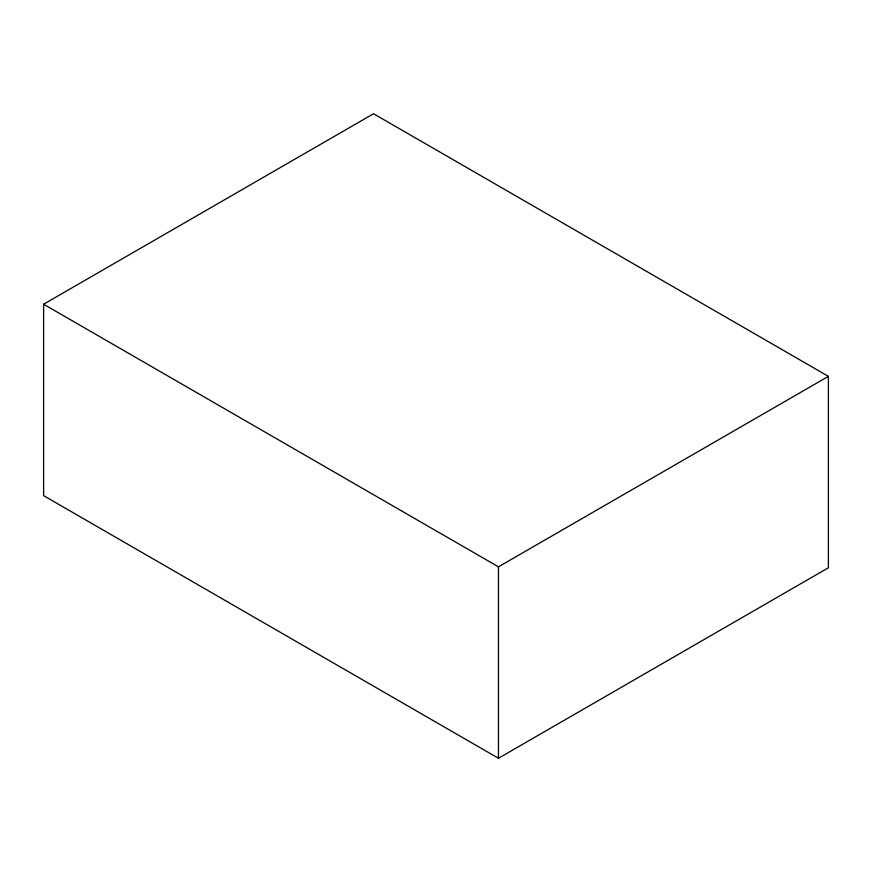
<?xml version="1.0" encoding="UTF-8"?>
<svg xmlns="http://www.w3.org/2000/svg" width="872" height="872" viewBox="0 0 872 872"><rect width="100%" height="100%" fill="white"/><g stroke="black" fill="none" stroke-linecap="round" stroke-linejoin="round"><path stroke-width="1.31" d="M43.6 304.23L373.543 113.742L828.4 376.355L828.4 567.77L498.457 758.259L43.6 495.645L43.6 304.23L498.457 566.844L828.4 376.355M498.457 566.844L498.457 758.259"/></g></svg>
